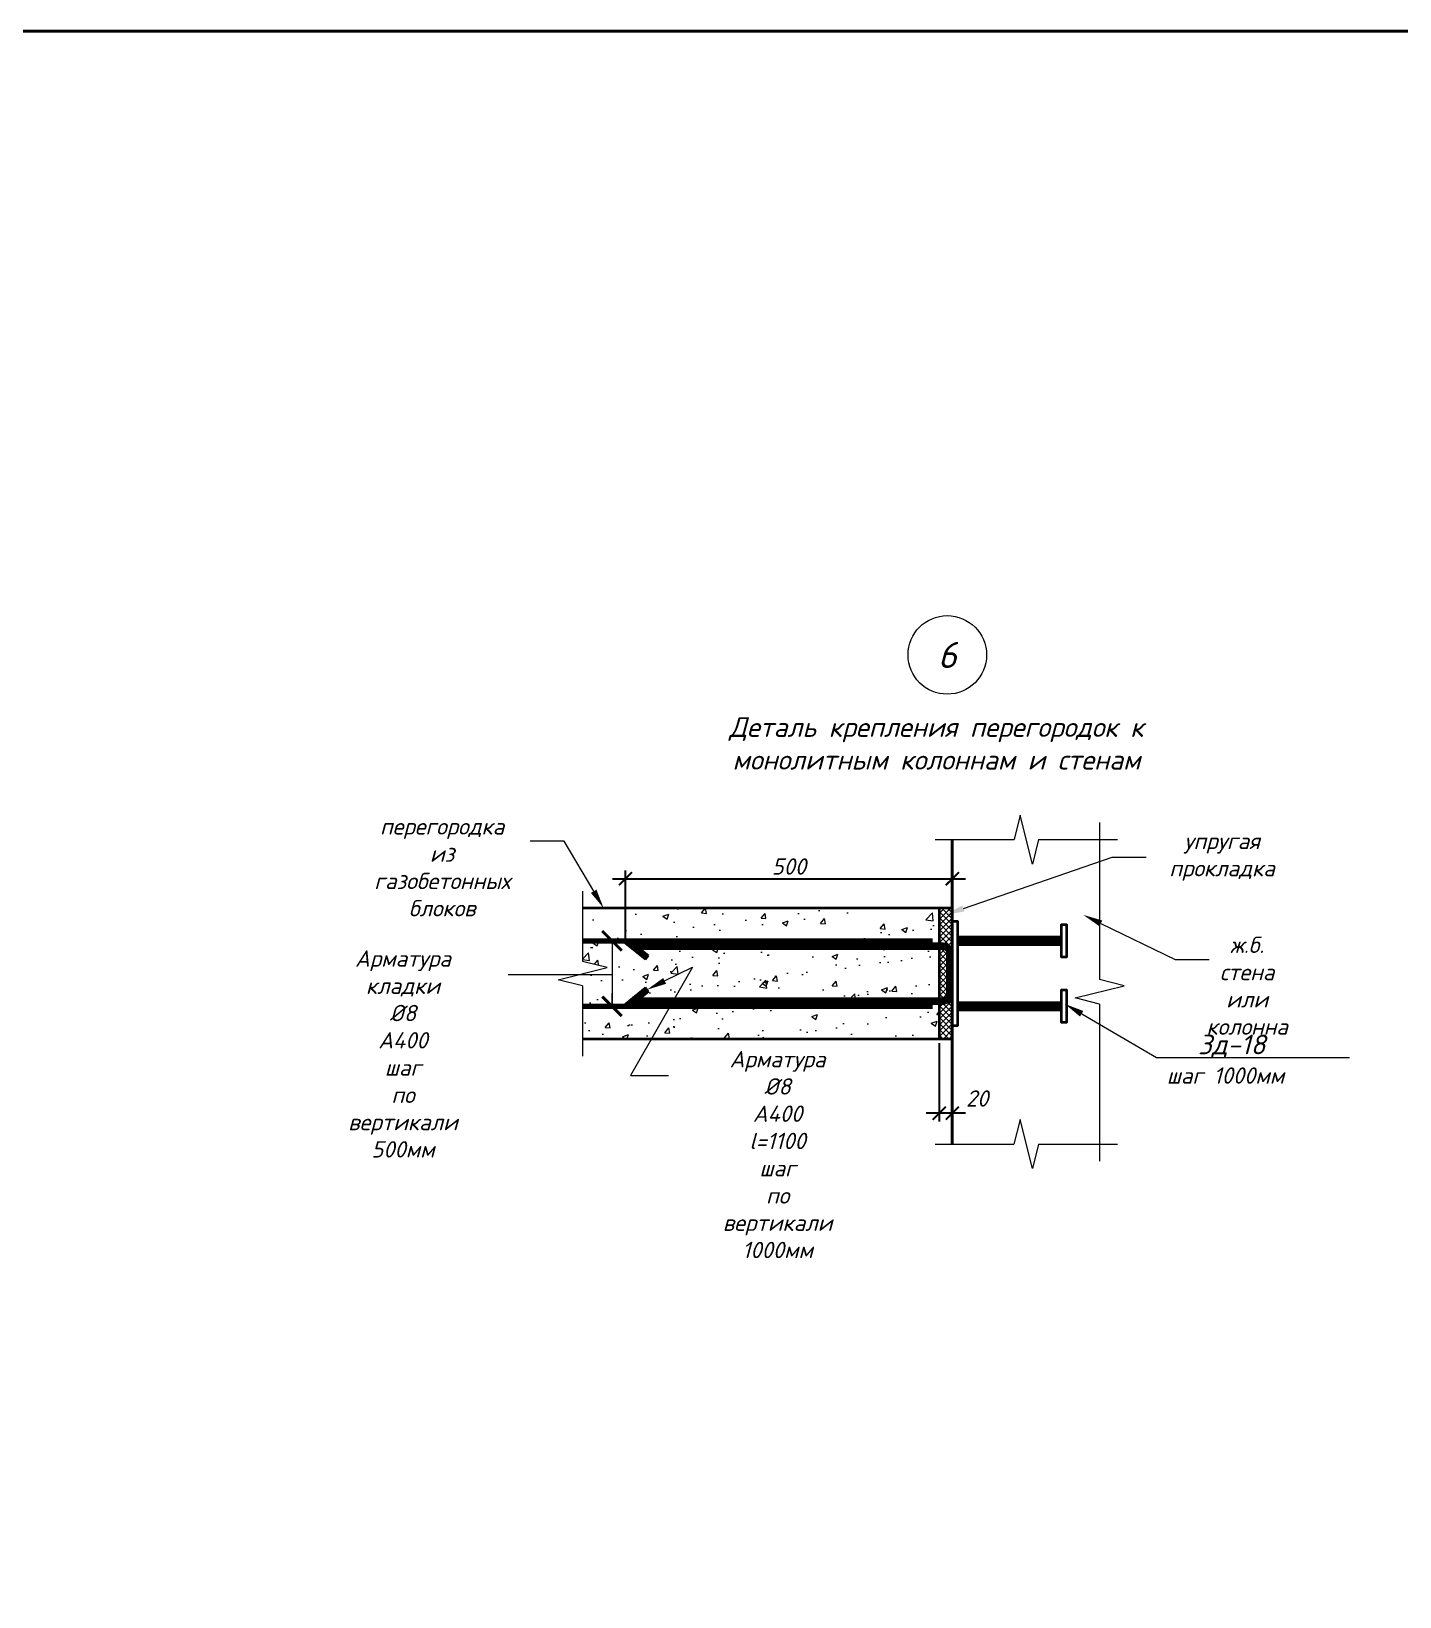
# Model space of a CAD drawing. Header units: millimetres. Extents: x -1807136 to 209800, y 0 to 410608.
# Drawn here: x 18884 to 20975, y 25127 to 27520 of the extents above; entities that cross this region are included whole.
import ezdxf
from ezdxf import colors
from ezdxf.entities.mleader import LeaderData, LeaderLine
from ezdxf.enums import TextEntityAlignment as Align
from ezdxf.math import Vec2, Vec3

# ---------------------------------------------------------------- set-up
doc = ezdxf.new("R2010")
doc.units = ezdxf.units.MM
doc.header["$PDMODE"] = 3
doc.layers.get('0').update_dxf_attribs({"lineweight": 5})
doc.layers.get('Defpoints').update_dxf_attribs({"lineweight": 0})
for name, color, linetype, lineweight in [('!!!Металл разрез', 7, 'Continuous', 35), ('#Cварка', 96, 'Continuous', 30), ('#Арматура', 152, 'Continuous', 30), ('#Бетон разрез', 22, 'Continuous', 40), ('#Выноски', 7, 'Continuous', 15), ('#Газобетон', 152, 'Continuous', 35), ('k_ Размеры', 7, 'Continuous', 15)]:
    doc.layers.add(name, color=color, linetype=linetype, lineweight=lineweight)
doc.layers.add('#Hatch', color=252, linetype='Continuous', lineweight=5, true_color=0x696969)
doc.layers.add('#Арматура вид_2', color=7, linetype='Continuous', lineweight=35, true_color=0x616161)
doc.styles.get("Standard").update_dxf_attribs({"font": 'arial.ttf'})
doc.styles.add('STEP PR', font='isocpeui.ttf')
doc.dimstyles.new('SPDS', dxfattribs={"dimscale": 10, "dimtxt": 2.5, "dimasz": 2, "dimexe": 1.25, "dimexo": 0.625, "dimtad": 1, "dimdec": 0, "dimrnd": 0.001, "dimtxsty": 'STEP PR', "dimblk": 'ARCHTICK', "dimcen": 2.5, "dimdle": 2, "dimclrd": 256, "dimclre": 256, "dimclrt": 7, "dimadec": 0, "dimazin": 2, "dimtfac": 0.75, "dimtdec": 0, "dimtmove": 1, "dimatfit": 3, "dimfxl": 1, "dimtolj": 1, "dimarcsym": 1})

# ---------------------------------------------------------------- blocks, each defined once
blk = doc.blocks.new('*U318')
at = {"color": 0, "linetype": 'ByBlock', "lineweight": -2}
for p, q in [((3.583, 0), (3.896, 1.25)), ((3.896, 1.25), (4.521, -1.25)), ((3.583, 0), (0, 0)), ((4.521, -1.25), (4.833, 0)), ((8.417, 0), (4.833, 0))]:
    blk.add_line(p, q, dxfattribs=at)
blk = doc.blocks.new('_ArchTick')
at = {"color": 0, "linetype": 'ByBlock', "const_width": 0.15}
blk.add_lwpolyline([(-0.5, -0.5), (0.5, 0.5)], dxfattribs=at)
blk = doc.blocks.new('_None')
blk = doc.blocks.new('*U265')
at = {"color": 0, "linetype": 'ByBlock', "lineweight": -2}
blk.add_circle((0, 0), 6, dxfattribs=at)
blk.add_attdef('Узел', text='', height=4, dxfattribs=at).set_placement((0, 0), align=Align.MIDDLE_CENTER)
blk = doc.blocks.new('*U472')
at = {"color": 0, "linetype": 'ByBlock', "lineweight": -2}
for p, q in [((4.021, 0), (4.333, 1.25)), ((4.333, 1.25), (4.958, -1.25)), ((4.021, 0), (0, 0)), ((4.958, -1.25), (5.271, 0)), ((9.292, 0), (5.271, 0))]:
    blk.add_line(p, q, dxfattribs=at)
blk = doc.blocks.new('*U478')
at = {"color": 0, "linetype": 'ByBlock', "lineweight": -2}
for p, q in [((4.017, 0), (4.329, 1.25)), ((4.329, 1.25), (4.954, -1.25)), ((4.017, 0), (0, 0)), ((4.954, -1.25), (5.267, 0)), ((9.283, 0), (5.267, 0))]:
    blk.add_line(p, q, dxfattribs=at)
blk = doc.blocks.new('*U473')
for p, q in [((-0.5, 0.5), (0.5, -0.5)), ((0.5, 0.5), (-0.5, -0.5)), ((1.5, 0.5), (2.5, -0.5)), ((2.5, 0.5), (1.5, -0.5)), ((3.5, 0.5), (4.5, -0.5)), ((4.5, 0.5), (3.5, -0.5)), ((5.5, 0.5), (6.5, -0.5)), ((6.5, 0.5), (5.5, -0.5)), ((7.5, 0.5), (8.5, -0.5)), ((8.5, 0.5), (7.5, -0.5))]:
    blk.add_line(p, q)
blk = doc.blocks.new('*D474')
at = {"layer": 'Defpoints', "color": 0, "transparency": 16777216}
for p in [(20271.4, 25979.7), (20291.4, 25979.7), (20271.4, 25866.3)]:
    blk.add_point(p, dxfattribs=at)
at = {"layer": 'k_ Размеры', "lineweight": -2, "transparency": 16777216}
for p, q in [((20271.4, 25973.4), (20271.4, 25853.8)), ((20291.4, 25973.4), (20291.4, 25853.8)), ((20311.4, 25866.3), (20251.4, 25866.3))]:
    blk.add_line(p, q, dxfattribs=at)
at = {"layer": 'k_ Размеры', "lineweight": -2, "transparency": 16777216, "xscale": 20, "yscale": 20, "zscale": 20, "rotation": 180}
blk.add_blockref('_ArchTick', (20271.4, 25866.3), dxfattribs=at)
at = {"layer": 'k_ Размеры', "lineweight": -2, "transparency": 16777216, "xscale": 20, "yscale": 20, "zscale": 20}
blk.add_blockref('_ArchTick', (20291.4, 25866.3), dxfattribs=at)
at = {"layer": 'k_ Размеры', "color": 7, "transparency": 16777216, "insert": (20329.3, 25888.8), "char_height": 25, "attachment_point": 5, "style": 'STEP PR'}
blk.add_mtext('\\A1;20', dxfattribs=at)
blk = doc.blocks.new('*D475')
at = {"layer": 'Defpoints', "color": 0, "transparency": 16777216}
for p in [(20291.4, 26224.7), (20291.4, 26159.7), (19791.9, 26125.7)]:
    blk.add_point(p, dxfattribs=at)
at = {"layer": 'k_ Размеры', "lineweight": -2, "transparency": 16777216}
for p, q in [((19791.9, 26131.9), (19791.9, 26237.2)), ((20291.4, 26165.9), (20291.4, 26237.2)), ((19771.9, 26224.7), (20311.4, 26224.7))]:
    blk.add_line(p, q, dxfattribs=at)
at = {"layer": 'k_ Размеры', "lineweight": -2, "transparency": 16777216, "xscale": 20, "yscale": 20, "zscale": 20, "rotation": 180}
blk.add_blockref('_ArchTick', (19791.9, 26224.7), dxfattribs=at)
at = {"layer": 'k_ Размеры', "lineweight": -2, "transparency": 16777216, "xscale": 20, "yscale": 20, "zscale": 20}
blk.add_blockref('_ArchTick', (20291.4, 26224.7), dxfattribs=at)
at = {"layer": 'k_ Размеры', "color": 7, "transparency": 16777216, "insert": (20041.6, 26243.4), "char_height": 25, "attachment_point": 5, "style": 'STEP PR'}
blk.add_mtext('\\A1;500', dxfattribs=at)
blk = doc.blocks.new('*U491')
at = {"color": 0, "linetype": 'ByBlock', "lineweight": -2}
for p, q in [((8.009, 0), (8.321, 1.25)), ((8.321, 1.25), (8.946, -1.25)), ((8.009, 0), (0, 0)), ((8.946, -1.25), (9.259, 0)), ((17.268, 0), (9.259, 0))]:
    blk.add_line(p, q, dxfattribs=at)

msp = doc.modelspace()

# ---------------------------------------------------------------- hatches: boundary and pattern name
at = {"layer": '#Hatch'}
h = msp.add_hatch(dxfattribs=at)
h.set_pattern_fill('AR-CONC', color=256, scale=0.5)
h.paths.add_polyline_path([(20271.40406, 26179.67742), (19726.22901, 26179.67742), (19726.22901, 26098.42742), (19763.72901, 26089.05242), (19688.72901, 26070.30242), (19726.22901, 26060.92742), (19726.22901, 25979.67742), (20271.40406, 25979.67742)])
h = msp.add_hatch(dxfattribs=at)
h.set_pattern_fill('ANSI37', color=256, scale=2)
h.paths.add_polyline_path([(20291.40406, 26179.67742), (20271.40406, 26179.67742), (20271.40406, 25979.67742), (20291.40406, 25979.67742)])

# ---------------------------------------------------------------- linework, layer by layer
at = {"layer": '!!!Металл разрез'}
for points in [[(20291.40406, 26159.67742), (20299.40406, 26159.67742), (20299.40406, 25999.67742), (20291.40406, 25999.67742)], [(20466.12064, 26129.67742), (20466.12064, 26104.67742), (20458.12064, 26104.67742), (20458.12064, 26154.67742), (20466.12064, 26154.67742), (20466.12064, 26129.67742)], [(20466.12064, 26029.67742), (20466.12064, 26004.67742), (20458.12064, 26004.67742), (20458.12064, 26054.67742), (20466.12064, 26054.67742), (20466.12064, 26029.67742)]]:
    msp.add_lwpolyline(points, close=True, dxfattribs=at)
at = {"layer": '#Арматура', "const_width": 8}
for points in [[(20261.40406, 26129.67742), (19726.22901, 26129.67742)], [(20261.40406, 26029.67742), (19726.22901, 26029.67742)]]:
    msp.add_lwpolyline(points, dxfattribs=at)
at = {"layer": '#Арматура'}
for points in [[(20458.12064, 26135.67742), (20299.40406, 26135.67742)], [(19827.28671, 26107.37533), (19822.26186, 26101.15032)], [(20458.12064, 26123.67742), (20299.40406, 26123.67742)], [(19827.28671, 26051.97951), (19822.26186, 26058.20453)], [(20458.12064, 26035.67742), (20299.40406, 26035.67742)], [(20458.12064, 26023.67742), (20299.40406, 26023.67742)]]:
    msp.add_lwpolyline(points, dxfattribs=at)
for points in [[(19822.26186, 26101.15032), (19791.87659, 26125.67742), (20277.40406, 26125.67742, -0.4142135624), (20291.40406, 26111.67742), (20291.40406, 26047.67742, -0.4142135624), (20277.40406, 26033.67742), (19791.87659, 26033.67742), (19822.26186, 26058.20453)], [(19827.28671, 26107.37533), (19814.52403, 26117.67742), (20277.40406, 26117.67742, -0.4142135624), (20283.40406, 26111.67742), (20283.40406, 26047.67742, -0.4142135624), (20277.40406, 26041.67742), (19814.52403, 26041.67742), (19827.28671, 26051.97951)]]:
    msp.add_lwpolyline(points, format="xyb", dxfattribs=at)
at = {"layer": '#Арматура вид_2', "color": 7, "true_color": 0xffffff, "const_width": 12}
for points in [[(20458.12064, 26129.67742), (20299.40406, 26129.67742)], [(20458.12064, 26029.67742), (20299.40406, 26029.67742)]]:
    msp.add_lwpolyline(points, dxfattribs=at)
at = {"layer": '#Арматура вид_2'}
msp.add_lwpolyline([(19824.77428, 26104.26283, 8, 8, 0), (19803.20031, 26121.67742, 8, 8, 0), (20277.40406, 26121.67742, 8, 8, -0.4142135624), (20287.40406, 26111.67742, 8, 8, 0), (20287.40406, 26047.67742, 8, 8, -0.4142135624), (20277.40406, 26037.67742, 8, 8, 0), (19803.20031, 26037.67742, 8, 8, 0), (19824.77428, 26055.09202, 8, 8, 0)], format="xyseb", dxfattribs=at)
at = {"layer": '#Бетон разрез'}
msp.add_lwpolyline([(20291.40406, 26284.60382), (20291.40406, 25819.06524)], dxfattribs=at)
at = {"layer": '#Газобетон'}
for points in [[(20291.40406, 26179.67742), (19726.22901, 26179.67742)], [(20271.40406, 26179.67742), (20271.40406, 25979.67742)], [(20291.40406, 25979.67742), (19726.22901, 25979.67742)]]:
    msp.add_lwpolyline(points, dxfattribs=at)
at = {"color": 3, "lineweight": 40}
msp.add_lwpolyline([(13722.58032, 27520.07766), (24318.13743, 27520.07766), (24318.13743, 23614.3923), (13722.58032, 23614.3923)], close=True, dxfattribs=at)

# ---------------------------------------------------------------- block references
at = {"layer": '#Cварка', "xscale": -8, "yscale": -8, "zscale": -8, "rotation": 90}
msp.add_blockref('*U473', (20287.40406, 26107.67742), dxfattribs=at)
msp.add_blockref('*U473', (20287.40406, 26107.67742), dxfattribs=at)
msp.add_blockref('*U473', (20287.40406, 26107.67742), dxfattribs=at)
msp.add_blockref('*U473', (20287.40406, 26107.67742), dxfattribs=at)
at = {"layer": '#Выноски', "xscale": 29.99999999999999, "yscale": 29.99999999999999, "zscale": 29.99999999999999, "rotation": 89.9999999999377}
msp.add_blockref('_ArchTick', (19771.25821, 26029.67742), dxfattribs=at)
ref = msp.add_blockref('*U265', (20283.69197, 26566.82755), dxfattribs=dict(xscale=10, yscale=10, zscale=10))
ref.add_attrib('Узел', '6', dxfattribs={"color": 0, "linetype": 'ByBlock', "lineweight": -2, "height": 40, "style": 'STEP PR'}).set_placement((20283.69197, 26566.82755), align=Align.MIDDLE_CENTER)
at = {"xscale": -30, "yscale": -30, "zscale": -30}
for name, p in [('*U472', (20543.90406, 26284.60382)), ('*U478', (20543.65589, 25819.06524))]:
    msp.add_blockref(name, p, dxfattribs=at)
at = {"xscale": -30, "yscale": -30, "zscale": -30, "rotation": 270}
for name, p in [('*U491', (20516.43662, 25792.81524)), ('*U318', (19726.22901, 25953.42742))]:
    msp.add_blockref(name, p, dxfattribs=at)

# ---------------------------------------------------------------- dimensions: what is measured, and where the dimension line sits
at = {"layer": 'k_ Размеры'}
dim = msp.add_linear_dim(base=(20291.40406, 26224.67615), p1=(19791.87659, 26125.67742), p2=(20291.40406, 26159.67742), dimstyle='SPDS', dxfattribs=at)
dim.commit()
dim.dimension.update_dxf_attribs({"geometry": '*D475', "text_midpoint": (20041.64033, 26243.42615)})
dim = msp.add_linear_dim(base=(20271.40406, 25866.31837), p1=(20291.40406, 25979.67742), p2=(20271.40406, 25979.67742), dimstyle='SPDS', dxfattribs=at)
dim.commit()
dim.dimension.update_dxf_attribs({"geometry": '*D474', "text_midpoint": (20329.30775, 25870.05496), "dimtype": 160})

# ---------------------------------------------------------------- leaders
at = {"layer": '#Выноски'}
ml = msp.add_multileader_mtext('Standard', dxfattribs=at)
ml.set_content('{\\H0.83333x;перегородка из газобетонных блоков}', color=256, style='STEP PR')
ml.set_leader_properties(color=256, linetype='ByLayer', lineweight=-1)
ml.build(insert=Vec2(0, 0))
ml.multileader.update_dxf_attribs({"text_left_attachment_type": 6, "text_right_attachment_type": 6, "dogleg_length": 0, "arrow_head_size": 30, "scale": 0.1})
ctx = ml.context
ctx.base_point, ctx.scale, ctx.char_height, ctx.arrow_head_size, ctx.landing_gap_size, ctx.plane_origin = Vec3(19325.204, 26282.19379), 0.1, 30, 30, 12.5, Vec3(22331.5907, 24866.92118)
ctx.left_attachment, ctx.right_attachment, ctx.text_align_type = 6, 6, 1
notes = []
notes.append((ctx, [(1, (1, 1, 0), (19697.91094, 26282.19379), (-1, 0), 0, [(0, [(19758.51022, 26179.67742)], 0, [])])]))
ctx.mtext.insert, ctx.mtext.rotation, ctx.mtext.width, ctx.mtext.alignment, ctx.mtext.flow_direction = Vec3(19511.55747, 26317.19377), 6.2831853072, 388.3643564, 2, 5
ml = msp.add_multileader_mtext('Standard', dxfattribs=at)
ml.set_content('{\\H0.83333x;упругая прокладка}', color=256, style='STEP PR')
ml.set_leader_properties(color=256, linetype='ByLayer', lineweight=-1)
ml.build(insert=Vec2(0, 0))
ml.multileader.update_dxf_attribs({"text_left_attachment_type": 6, "text_right_attachment_type": 6, "dogleg_length": 0, "arrow_head_size": 30, "scale": 0.1})
ctx = ml.context
ctx.base_point, ctx.scale, ctx.char_height, ctx.arrow_head_size, ctx.landing_gap_size, ctx.plane_origin = Vec3(20535.89403, 26257.50886), 0.1, 30, 30, 12.5, Vec3(22968.13213, 24615.03279)
ctx.left_attachment, ctx.right_attachment, ctx.text_align_type = 6, 6, 1
notes.append((ctx, [(0, (1, 1, 0), (20535.89403, 26257.50886), (1, 0), 0, [(0, [(20279.9293, 26169.51986)], 0, [])])]))
ctx.mtext.insert, ctx.mtext.rotation, ctx.mtext.width, ctx.mtext.alignment, ctx.mtext.flow_direction = Vec3(20703.57333, 26295.00883), 6.2831853072, 388.3643564, 2, 5
ml = msp.add_multileader_mtext('Standard', dxfattribs=at)
ml.set_content('{\\H0.83333x;ж.б. стена\\Pили колонна}', color=256, style='STEP PR')
ml.set_leader_properties(color=256, linetype='ByLayer', lineweight=-1)
ml.build(insert=Vec2(0, 0))
ml.multileader.update_dxf_attribs({"text_left_attachment_type": 6, "text_right_attachment_type": 6, "dogleg_length": 0, "arrow_head_size": 30, "scale": 0.1})
ctx = ml.context
ctx.base_point, ctx.scale, ctx.char_height, ctx.arrow_head_size, ctx.landing_gap_size, ctx.plane_origin = Vec3(20632.00442, 26101.21131), 0.1, 30, 30, 12.5, Vec3(23179.60689, 24615.03279)
ctx.left_attachment, ctx.right_attachment, ctx.text_align_type = 6, 6, 1
notes.append((ctx, [(0, (1, 1, 0), (20632.00442, 26101.21131), (1, 0), 0, [(0, [(20491.40406, 26169.51986)], 0, [])])]))
ctx.mtext.insert, ctx.mtext.rotation, ctx.mtext.width, ctx.mtext.alignment, ctx.mtext.flow_direction = Vec3(20741.94721, 26136.21129), 6.2831853072, 388.3643564, 2, 5
ml = msp.add_multileader_mtext('Standard', dxfattribs=at)
ml.set_content('{\\H0.83333x; }', color=256, style='STEP PR')
ml.set_leader_properties(color=256, linetype='ByLayer', lineweight=-1)
ml.set_arrow_properties(name='ARCHTICK')
ml.build(insert=Vec2(0, 0))
ml.multileader.update_dxf_attribs({"text_left_attachment_type": 6, "text_right_attachment_type": 6, "dogleg_length": 0, "arrow_head_size": 30, "scale": 0.1})
ctx = ml.context
ctx.base_point, ctx.scale, ctx.char_height, ctx.arrow_head_size, ctx.landing_gap_size, ctx.plane_origin, ctx.plane_x_axis, ctx.plane_y_axis = Vec3(19771.25821, 26009.31219), 0.1, 30, 30, 12.5, Vec3(21242.43613, 28911.83797), Vec3(0, 1), Vec3(-1, 0)
ctx.left_attachment, ctx.right_attachment, ctx.text_align_type = 6, 6, 1
notes.append((ctx, [(1, (1, 1, 0), (19771.25821, 26049.84243), (0, -1), 0, [(1, [(19771.25821, 26129.67742), (19771.25821, 26029.67742)], 0, [])])]))
ctx.mtext.insert, ctx.mtext.text_direction, ctx.mtext.rotation, ctx.mtext.alignment, ctx.mtext.flow_direction = Vec3(19741.25821, 26029.57731), Vec3(0, 1), 1.5707963268, 2, 5
ml = msp.add_multileader_mtext('Standard', dxfattribs=at)
ml.set_content('{\\H0.83333x;Арматура кладки\\P%%C8 А400 \\Pшаг по вертикали 500мм}', color=256, style='STEP PR')
ml.set_leader_properties(color=256, linetype='ByLayer', lineweight=-1)
ml.set_arrow_properties(name='NONE')
ml.build(insert=Vec2(0, 0))
ml.multileader.update_dxf_attribs({"text_left_attachment_type": 6, "text_right_attachment_type": 6, "dogleg_length": 0, "arrow_head_size": 30, "scale": 0.1})
ctx = ml.context
ctx.base_point, ctx.scale, ctx.char_height, ctx.arrow_head_size, ctx.landing_gap_size, ctx.plane_origin = Vec3(19233.62601, 26077.75093), 0.1, 30, 30, 12.5, Vec3(21982.04207, 25306.07455)
ctx.left_attachment, ctx.right_attachment, ctx.text_align_type = 6, 6, 1
notes.append((ctx, [(1, (1, 1, 0), (19669.83649, 26077.75093), (-1, 0), 0, [(1, [(19771.25821, 26077.75093)], 0, [])])]))
ctx.mtext.insert, ctx.mtext.rotation, ctx.mtext.width, ctx.mtext.defined_height, ctx.mtext.alignment, ctx.mtext.flow_direction = Vec3(19451.73125, 26115.2509), 6.2831853072, 445.1670088, 219.99912, 2, 5
ml = msp.add_multileader_mtext('Standard', dxfattribs=at)
ml.set_content('{\\H0.83333x;Арматура \\P%%C8 А400 \\Pl=1100\\Pшаг по вертикали 1000мм}', color=256, style='STEP PR')
ml.set_leader_properties(color=256, linetype='ByLayer', lineweight=-1)
ml.build(insert=Vec2(0, 0))
ml.multileader.update_dxf_attribs({"text_left_attachment_type": 6, "text_right_attachment_type": 6, "dogleg_length": 0, "arrow_head_size": 30, "scale": 0.1})
ctx = ml.context
ctx.base_point, ctx.scale, ctx.char_height, ctx.arrow_head_size, ctx.landing_gap_size, ctx.plane_origin = Vec3(19799.70409, 25923.90144), 0.1, 30, 30, 12.5, Vec3(22185.766, 25085.50784)
ctx.left_attachment, ctx.right_attachment, ctx.text_align_type = 6, 6, 1
notes.append((ctx, [(0, (1, 1, 0), (19799.70409, 25923.90144), (1, 0), 0, [(1, [(19824.77428, 26055.09202), (19894.17963, 26089.72753)], 0, [])])]))
ctx.mtext.insert, ctx.mtext.rotation, ctx.mtext.width, ctx.mtext.defined_height, ctx.mtext.alignment, ctx.mtext.flow_direction = Vec3(20024.27711, 25961.40141), 6.2831853072, 450.1874453, 200.16184, 2, 5
ml = msp.add_multileader_mtext('Standard', dxfattribs=at)
ml.set_content('\\A1; Зд-18\\P{\\A0;\\H0.83333x;шаг 1000мм}     ', color=256, style='STEP PR')
ml.set_leader_properties(color=256, linetype='ByLayer', lineweight=-1)
ml.build(insert=Vec2(0, 0))
ml.multileader.update_dxf_attribs({"text_left_attachment_type": 6, "text_right_attachment_type": 6, "dogleg_length": 0, "arrow_head_size": 30, "scale": 0.1})
ctx = ml.context
ctx.base_point, ctx.scale, ctx.char_height, ctx.arrow_head_size, ctx.landing_gap_size, ctx.plane_origin = Vec3(20603.32042, 25951.36345), 0.1, 30, 30, 12.5, Vec3(22940.86848, 25087.90199)
ctx.left_attachment, ctx.right_attachment, ctx.text_align_type = 6, 6, 1
notes.append((ctx, [(0, (1, 1, 0), (20603.32042, 25951.36345), (1, 0), 0, [(3, [(20463.20528, 26033.3965)], 0, [])])]))
ctx.mtext.insert, ctx.mtext.rotation, ctx.mtext.alignment, ctx.mtext.flow_direction = Vec3(20708.81247, 25986.36343), 6.2831853072, 2, 5
for ctx, leaders in notes:
    for number, flags, end, landing, length, lines in leaders:
        leader = LeaderData()
        leader.index, (leader.has_last_leader_line, leader.has_dogleg_vector, leader.attachment_direction) = number, flags
        leader.last_leader_point, leader.dogleg_vector, leader.dogleg_length = Vec3(end), Vec3(landing), length
        for number, points, colour, breaks in lines:
            line = LeaderLine()
            line.index, line.vertices, line.color, line.breaks = number, Vec3.list(points), colors.encode_raw_color(colour), breaks
            leader.lines.append(line)
        ctx.leaders.append(leader)

# ---------------------------------------------------------------- next in the draw order: texts
at = {"layer": '#Выноски', "insert": (20267.06573, 26471.51723), "char_height": 30, "width": 870.025135, "attachment_point": 2, "style": 'STEP PR', "bg_fill": 2}
msp.add_mtext('Деталь крепления перегородок к монолитным колоннам и стенам', dxfattribs=at)

doc.saveas('drawing.dxf')
